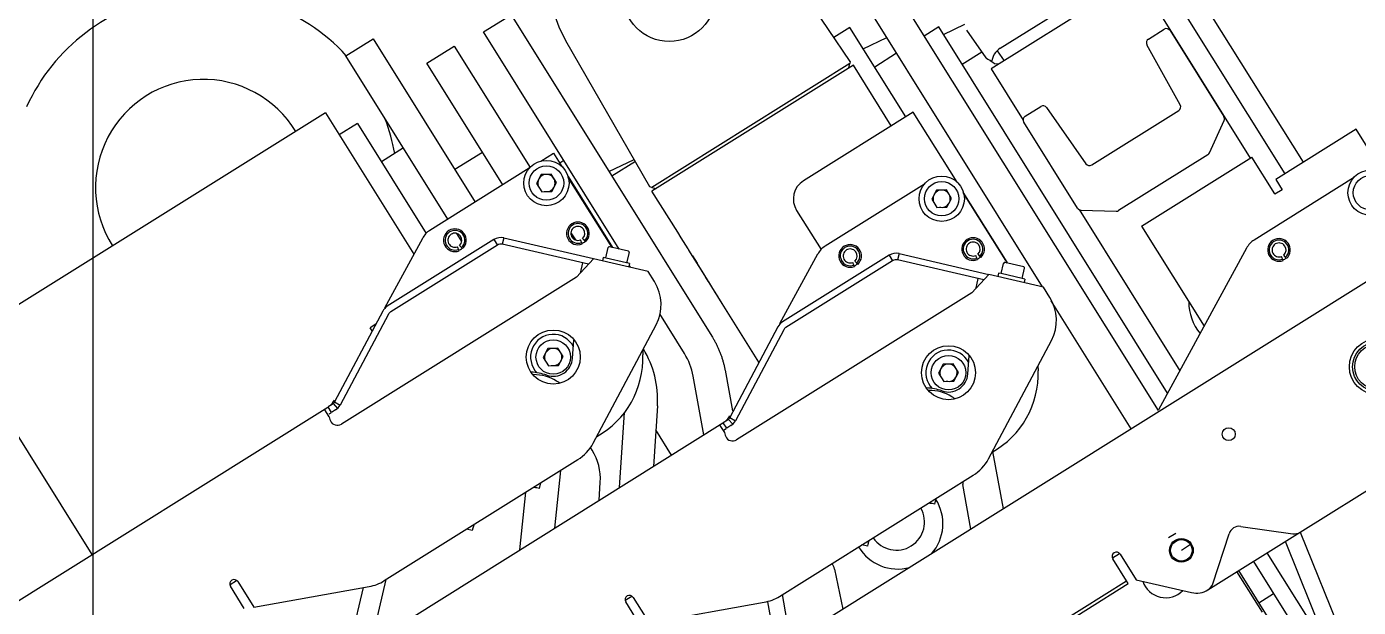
# Model space of a CAD drawing. Extents: x -79364 to 3230, y 28528 to 72157.
# Drawn here: x -67051 to -66434, y 55545 to 55814 of the extents above; entities that cross this region are included whole.
import ezdxf

# ---------------------------------------------------------------- set-up
doc = ezdxf.new("R2010")
doc.units = 0
doc.header["$LTSCALE"] = 500
doc.linetypes.add('CENTER', pattern=[7, 4, -1, 1, -1])
doc.layers.get('0').update_dxf_attribs({"linetype": 'CONTINUOUS'})
doc.layers.add('S0CO1', color=1, linetype='CONTINUOUS')

# ---------------------------------------------------------------- blocks, each defined once
blk = doc.blocks.new('PK65002M m platform_side')
at = {"linetype": 'Continuous'}
for p, q in [((-9674.06, 6659.96), (-9717.65, 6724.58)), ((-9472.56, 6608.04), (-9537.27, 6711.6)), ((-9659.22, 6702.86), (-9531.41, 6498.34)), ((-9540.91, 6698.98), (-9608.76, 6656.58)), ((-9604.53, 6666.09), (-9551.77, 6699.05)), ((-9488.62, 6615.3), (-9540.91, 6698.98)), ((-9584.95, 6555.71), (-9671.94, 6694.92)), ((-9464.12, 6613.31), (-9512.16, 6690.19)), ((-9843.82, 6673.71), (-9831.1, 6681.66)), ((-9831.1, 6681.66), (-9738.06, 6532.76)), ((-9674.12, 6675.75), (-9681.57, 6671.09)), ((-9648.28, 6634.4), (-9674.12, 6675.75)), ((-9632.99, 6675.97), (-9639.76, 6671.73)), ((-9527, 6506.36), (-9632.99, 6675.97)), ((-9630.81, 6672.49), (-9620.87, 6677.28)), ((-9620.19, 6674.55), (-9611.18, 6661.68)), ((-9535.87, 6670.38), (-9528.57, 6674.94)), ((-9525.82, 6674.3), (-9500.95, 6634.51)), ((-9907.61, 6662.57), (-9894.89, 6670.52)), ((-9894.89, 6670.52), (-9847.67, 6594.94)), ((-9780.99, 6573.16), (-9843.82, 6673.71)), ((-9766.79, 6602.01), (-9805.77, 6669.52)), ((-9667.97, 6665.91), (-9657.1, 6671.16)), ((-9860.39, 6586.99), (-9907.61, 6662.57)), ((-9870.13, 6659.2), (-9857.41, 6667.15)), ((-9857.41, 6667.15), (-9822.31, 6610.97)), ((-9652.49, 6663.79), (-9662.67, 6657.42)), ((-9613, 6664.28), (-9622.12, 6658.58)), ((-9605.95, 6664.95), (-9602.73, 6660.35)), ((-9521.16, 6639.94), (-9536.56, 6667.72)), ((-9834.95, 6602.89), (-9870.13, 6659.2)), ((-9674.11, 6659), (-9765.91, 6601.64)), ((-9672.54, 6658.31), (-9765.82, 6600.02)), ((-9674.63, 6657), (-9674.11, 6659)), ((-9674.06, 6659.96), (-9674.11, 6659)), ((-9654.98, 6630.21), (-9672.54, 6658.31)), ((-9608.36, 6660.23), (-9609.43, 6660.59)), ((-9608.76, 6656.58), (-9593.96, 6632.9)), ((-9605.19, 6658.81), (-9607.15, 6658.99)), ((-9593.03, 6634.67), (-9585.73, 6639.22)), ((-9583.03, 6638.68), (-9564.82, 6612.67)), ((-9562.12, 6612.12), (-9521.85, 6637.28)), ((-9917.08, 6636.21), (-10086.69, 6530.22)), ((-9917.08, 6636.21), (-9876.17, 6570.74)), ((-9902.22, 6631.29), (-9910.7, 6625.99)), ((-9902.22, 6631.29), (-9870.41, 6580.39)), ((-9644.77, 6636.59), (-9695.65, 6604.79)), ((-9624.5, 6604.15), (-9644.77, 6636.59)), ((-9568.79, 6592.11), (-9593.66, 6631.91)), ((-9507.55, 6617.72), (-9500.82, 6632.62)), ((-9439.61, 6628.63), (-9476.82, 6605.38)), ((-9426.31, 6607.34), (-9439.61, 6628.63)), ((-9880.99, 6619.96), (-9891.16, 6613.6)), ((-9844.34, 6617.93), (-9857.07, 6609.98)), ((-9817.3, 6613.9), (-9811.43, 6617.57)), ((-9811.43, 6617.57), (-9807.59, 6611.42)), ((-9806.62, 6614.17), (-9808.55, 6612.96)), ((-9785.75, 6609.08), (-9774.11, 6614.69)), ((-9773.51, 6613.65), (-9784.37, 6606.86)), ((-9508.32, 6616.85), (-9549.69, 6590.99)), ((-9539.11, 6583.75), (-9487.98, 6615.7)), ((-9477.38, 6598.74), (-9487.98, 6615.7)), ((-9822.7, 6610.54), (-9868.68, 6581.81)), ((-9817.17, 6607.65), (-9819.34, 6603.57)), ((-9812.55, 6607.81), (-9817.17, 6607.65)), ((-9810.11, 6603.9), (-9812.55, 6607.81)), ((-9804.69, 6606.78), (-9784.13, 6573.88)), ((-9819.34, 6603.57), (-9816.89, 6599.66)), ((-9812.27, 6599.82), (-9810.11, 6603.9)), ((-9784.3, 6573.92), (-9804.57, 6606.36)), ((-9765.91, 6601.64), (-9766.79, 6602.01)), ((-9765.91, 6601.64), (-9763.89, 6601.23)), ((-9639.62, 6603.27), (-9685.59, 6574.54)), ((-9634.09, 6600.38), (-9636.26, 6596.3)), ((-9629.47, 6600.54), (-9634.09, 6600.38)), ((-9627.02, 6596.62), (-9629.47, 6600.54)), ((-9440.95, 6606.06), (-9486.93, 6577.33)), ((-9473.86, 6600.64), (-9477.25, 6598.52)), ((-9476.82, 6605.38), (-9473.86, 6600.64)), ((-9816.89, 6599.66), (-9812.27, 6599.82)), ((-9753.91, 6580.96), (-9765.82, 6600.02)), ((-9636.26, 6596.3), (-9633.81, 6592.39)), ((-9629.19, 6592.55), (-9627.02, 6596.62)), ((-9601.38, 6567.14), (-9621.61, 6599.51)), ((-9601.22, 6566.65), (-9621.49, 6599.08)), ((-9477.25, 6598.52), (-9477.38, 6598.74)), ((-9698.83, 6591.01), (-9687.52, 6572.92)), ((-9633.81, 6592.39), (-9629.19, 6592.55)), ((-9568.03, 6591.4), (-9521.36, 6516.73)), ((-9567.16, 6591.17), (-9550.81, 6590.69)), ((-9539.11, 6583.75), (-9510.13, 6537.38)), ((-9872.16, 6578.11), (-9889.77, 6545.73)), ((-9839.01, 6577.56), (-9888.43, 6546.68)), ((-9853.93, 6576.66), (-9856.25, 6580.37)), ((-9839.01, 6577.56), (-9837.42, 6575.02)), ((-9834.48, 6578.32), (-9835.15, 6575.4)), ((-9834.48, 6578.32), (-9792.88, 6568.72)), ((-9803.38, 6580.69), (-9801.32, 6577.38)), ((-9798.18, 6575.55), (-9798.93, 6577.4)), ((-9796.64, 6576.51), (-9797.97, 6578)), ((-9752.27, 6578.32), (-9753.91, 6580.96)), ((-9749.11, 6573.27), (-9752.27, 6578.32)), ((-9837.42, 6575.02), (-9886.84, 6544.14)), ((-9855.16, 6572.37), (-9855.91, 6574.23)), ((-9853.61, 6573.34), (-9854.95, 6574.82)), ((-9795.18, 6566.17), (-9835.15, 6575.4)), ((-9787.15, 6569.04), (-9786.05, 6573.81)), ((-9776.68, 6572.16), (-9785.45, 6574.19)), ((-9777.41, 6566.79), (-9776.31, 6571.56)), ((-9747.03, 6569.94), (-9744.96, 6566.63)), ((-9689.08, 6570.84), (-9706.69, 6538.46)), ((-9655.93, 6570.29), (-9705.35, 6539.41)), ((-9655.93, 6570.29), (-9654.34, 6567.75)), ((-9651.4, 6571.05), (-9652.07, 6568.13)), ((-9651.4, 6571.05), (-9609.79, 6561.44)), ((-9615.36, 6568.92), (-9615.85, 6570.13)), ((-9614.89, 6570.73), (-9614.02, 6569.76)), ((-9613.55, 6569.24), (-9614.02, 6569.76)), ((-9490.41, 6573.63), (-9531.14, 6498.75)), ((-9473.41, 6567.89), (-9474.16, 6569.74)), ((-9471.86, 6568.85), (-9473.2, 6570.34)), ((-9419.15, 6567.8), (-11373.19, 5346.78)), ((-9792.9, 6568.62), (-9800.8, 6560.14)), ((-9797.93, 6566.8), (-9799.03, 6562.04)), ((-9767.55, 6562.77), (-9792.9, 6568.62)), ((-9788.37, 6569.32), (-9788.73, 6567.76)), ((-9776.19, 6566.51), (-9788.37, 6569.32)), ((-9776.95, 6566.68), (-9777.3, 6567.25)), ((-9776.19, 6566.51), (-9776.55, 6564.95)), ((-9775.75, 6564.76), (-9776.37, 6565.75)), ((-9733.26, 6547.91), (-9744.96, 6566.63)), ((-9654.34, 6567.75), (-9703.76, 6536.86)), ((-9672.34, 6565.74), (-9672.83, 6566.95)), ((-9672.34, 6565.74), (-9672.08, 6565.1)), ((-9671.87, 6567.55), (-9670.99, 6566.58)), ((-9670.53, 6566.07), (-9670.99, 6566.58)), ((-9612.1, 6558.9), (-9652.07, 6568.13)), ((-9615.36, 6568.92), (-9615.1, 6568.27)), ((-9604.07, 6561.77), (-9602.97, 6566.54)), ((-9593.6, 6564.89), (-9602.37, 6566.91)), ((-9601.44, 6567), (-9601.38, 6567.14)), ((-9594.33, 6559.52), (-9593.23, 6564.29)), ((-9800.8, 6560.14), (-9909.7, 6492.1)), ((-9764.61, 6558.06), (-9767.55, 6562.77)), ((-9739.76, 6558.3), (-9740.97, 6560.25)), ((-9609.82, 6561.35), (-9617.72, 6552.87)), ((-9614.85, 6559.53), (-9615.53, 6556.61)), ((-9584.47, 6555.5), (-9609.82, 6561.35)), ((-9605.29, 6562.05), (-9605.65, 6560.49)), ((-9604.07, 6561.77), (-9605.29, 6562.05)), ((-9594.33, 6559.52), (-9604.07, 6561.77)), ((-9593.11, 6559.23), (-9594.33, 6559.52)), ((-9593.11, 6559.23), (-9593.47, 6557.68)), ((-9617.72, 6552.87), (-9726.62, 6484.82)), ((-9615.53, 6556.61), (-9615.95, 6554.77)), ((-9581.53, 6550.79), (-9584.47, 6555.5)), ((-9716.31, 6520.78), (-9733.26, 6547.91)), ((-9543.83, 6489.89), (-9580.89, 6549.2)), ((-9890.55, 6544.41), (-9912.91, 6502.36)), ((-9887.9, 6543), (-9910.26, 6500.95)), ((-9750.79, 6524.81), (-9762.25, 6543.17)), ((-9893.79, 6538.35), (-9896.37, 6536.74)), ((-9895.46, 6535.28), (-9896.37, 6536.74)), ((-9793.05, 6483.25), (-9763.91, 6538.07)), ((-9707.47, 6537.14), (-9729.83, 6495.09)), ((-9704.82, 6535.73), (-9727.18, 6493.68)), ((-10025.16, 6431.74), (-10086.69, 6530.22)), ((-9814, 6527.09), (-9816.17, 6523.01)), ((-9809.38, 6527.25), (-9814, 6527.09)), ((-9806.93, 6523.34), (-9809.38, 6527.25)), ((-9802.59, 6522.61), (-9802.01, 6530.93)), ((-9770.12, 6526.39), (-9770.04, 6524.11)), ((-9609.96, 6475.98), (-9580.83, 6530.8)), ((-9816.17, 6523.01), (-9813.72, 6519.1)), ((-9809.1, 6519.26), (-9806.93, 6523.34)), ((-9619.51, 6515.34), (-9618.93, 6523.66)), ((-9813.72, 6519.1), (-9809.1, 6519.26)), ((-9741.75, 6487.16), (-9746.72, 6514.31)), ((-9731.96, 6517.01), (-9728.54, 6498.3)), ((-9630.92, 6519.82), (-9633.08, 6515.74)), ((-9633.08, 6515.74), (-9630.64, 6511.83)), ((-9626.3, 6519.98), (-9630.92, 6519.82)), ((-9623.85, 6516.06), (-9626.3, 6519.98)), ((-9626.02, 6511.99), (-9623.85, 6516.06)), ((-9587.03, 6519.12), (-9586.95, 6516.84)), ((-9630.64, 6511.83), (-9626.02, 6511.99)), ((-9913.5, 6501.59), (-9911.44, 6499.4)), ((-9912.91, 6502.36), (-9910.26, 6500.95)), ((-11758.69, 5348.51), (-9916.04, 6499.93)), ((-9915.37, 6495.44), (-9917.57, 6498.97)), ((-9913.97, 6501.22), (-9915.88, 6500.03)), ((-9914.29, 6497.48), (-9915.88, 6500.03)), ((-9915.4, 6496.79), (-9914.45, 6497.38)), ((-9912.38, 6498.68), (-9914.29, 6497.48)), ((-9780.81, 6462.76), (-9778.56, 6497.47)), ((-9763.33, 6500.62), (-9765.14, 6472.55)), ((-11575.61, 5341.24), (-9732.96, 6492.65)), ((-9915.03, 6494.26), (-9914.76, 6493.65)), ((-9756.77, 6477.78), (-9764.05, 6489.43)), ((-9734.49, 6491.7), (-9734.1, 6491.07)), ((-9734.1, 6491.07), (-9732.29, 6488.17)), ((-9730.88, 6493.95), (-9732.8, 6492.76)), ((-9731.21, 6490.21), (-9732.8, 6492.76)), ((-9732.32, 6489.52), (-9731.79, 6489.85)), ((-9731.79, 6489.85), (-9731.37, 6490.11)), ((-9729.3, 6491.41), (-9731.21, 6490.21)), ((-9730.42, 6494.31), (-9728.36, 6492.13)), ((-9729.83, 6495.09), (-9727.18, 6493.68)), ((-9731.95, 6486.98), (-9731.68, 6486.38)), ((-9793.54, 6480.01), (-9794.33, 6481.27)), ((-9603.03, 6452.9), (-9607.91, 6479.39)), ((-9889.82, 6419.62), (-9800.11, 6475.68)), ((-9465.63, 6442.07), (-9412.34, 6475.36)), ((-9817.94, 6462.29), (-9817.34, 6464.91)), ((-9808.13, 6470.66), (-9810.94, 6443.93)), ((-9790.32, 6456.81), (-9789.79, 6465.17)), ((-9706.74, 6412.35), (-9617.03, 6468.4)), ((-9827.08, 6433.84), (-9824.27, 6460.58)), ((-9817.94, 6462.29), (-9819.13, 6462.56)), ((-9618.14, 6443.46), (-9621.77, 6464.13)), ((-9634.86, 6455.01), (-9636.05, 6455.29)), ((-9634.86, 6455.01), (-9634.26, 6457.64)), ((-9849.12, 6442.81), (-9851.74, 6443.41)), ((-9848.84, 6444), (-9849.12, 6442.81)), ((-9523.15, 6441.5), (-9526.54, 6439.38)), ((-9508.33, 6415.38), (-9465.63, 6442.07)), ((-9506.08, 6418.17), (-9498.55, 6441.34)), ((-9493.09, 6444.75), (-9468.97, 6441.36)), ((-9465.53, 6442.11), (-9376.24, 6221.13)), ((-9666.03, 6435.54), (-9668.66, 6436.14)), ((-9665.81, 6436.51), (-9666.03, 6435.54)), ((-9665.76, 6436.73), (-9665.81, 6436.51)), ((-9516.37, 6436.3), (-9520.61, 6433.65)), ((-9383.66, 6218.13), (-9472.42, 6437.82)), ((-9552.52, 6430.21), (-9549.32, 6432.22)), ((-9545.99, 6419.55), (-9552.4, 6429.8)), ((-9549, 6431.92), (-9541.58, 6420.05)), ((-9487.24, 6428.56), (-9470.81, 6402.27)), ((-9459.95, 6399.06), (-9480.87, 6432.54)), ((-9681.26, 6424.98), (-9677.41, 6406.42)), ((-9483.1, 6404.97), (-9494.87, 6423.8)), ((-9477.59, 6398.03), (-9494.03, 6424.32)), ((-11331.72, 5303.7), (-9545.99, 6419.55)), ((-11330.93, 5302.43), (-9545.19, 6418.28)), ((-9961.26, 6417.83), (-9958.29, 6419.69)), ((-9954.66, 6406.8), (-9961.07, 6417.05)), ((-9957.67, 6419.17), (-9950.26, 6407.3)), ((-9950.26, 6407.3), (-9896.88, 6416.89)), ((-9899.66, 6416.4), (-9907.36, 6383.68)), ((-9889.05, 6420.1), (-9895.89, 6390.84)), ((-9545.19, 6418.28), (-9545.99, 6419.55)), ((-9541.58, 6420.05), (-9515.88, 6414.12)), ((-9778.18, 6410.56), (-9775.21, 6412.42)), ((-9771.58, 6399.53), (-9777.98, 6409.78)), ((-9774.59, 6411.9), (-9767.17, 6400.03)), ((-9767.17, 6400.03), (-9713.8, 6409.62)), ((-9712.38, 6409.88), (-9708.23, 6387.16)), ((-9701.51, 6391.36), (-9705.41, 6413.18)), ((-9484.71, 6409.4), (-9477.92, 6413.64))]:
    blk.add_line(p, q, dxfattribs=at)
at = {"linetype": 'CENTER'}
blk.add_lwpolyline([(-10024.79, 7536.37), (-10024.79, 4362.95)], dxfattribs=at)
at = {"linetype": 'Continuous'}
for points in [[(-9604.53, 6666.09), (-9605.25, 6665.57), (-9605.96, 6664.94), (-9606.64, 6664.19), (-9607.26, 6663.33), (-9607.77, 6662.37), (-9608.15, 6661.33), (-9608.36, 6660.23)], [(-9609.87, 6660.79), (-9610.14, 6660.86), (-9610.72, 6661.2), (-9611.18, 6661.68)], [(-9609.43, 6660.59), (-9610.24, 6660.96), (-9610.82, 6661.32), (-9611.18, 6661.68)], [(-9607.15, 6658.99), (-9608, 6659.48), (-9608.67, 6659.93), (-9609.15, 6660.33), (-9609.37, 6660.57)], [(-9748.71, 6572.63), (-9748.79, 6572.76), (-9748.87, 6572.88), (-9748.95, 6573.01), (-9749.03, 6573.14), (-9749.11, 6573.27)], [(-9740.97, 6560.25), (-9741.07, 6560.41), (-9748.71, 6572.63)], [(-9739.55, 6557.98), (-9739.66, 6558.14), (-9739.76, 6558.3)], [(-9736.65, 6553.32), (-9736.75, 6553.49), (-9736.86, 6553.66), (-9736.96, 6553.83), (-9737.07, 6554), (-9737.17, 6554.16), (-9737.28, 6554.33), (-9737.38, 6554.5), (-9737.49, 6554.67), (-9737.59, 6554.83), (-9739.55, 6557.98)], [(-9734.85, 6550.45), (-9734.96, 6550.62), (-9735.07, 6550.79), (-9735.17, 6550.96), (-9735.28, 6551.13), (-9735.38, 6551.3), (-9735.49, 6551.47), (-9736.65, 6553.32)], [(-9738.06, 6532.76), (-9737.86, 6532.43), (-9737.65, 6532.09), (-9737.45, 6531.75), (-9737.25, 6531.41), (-9737.05, 6531.07), (-9736.86, 6530.72), (-9736.67, 6530.37), (-9736.49, 6530.03), (-9736.3, 6529.68), (-9736.12, 6529.33), (-9735.94, 6528.97), (-9735.77, 6528.62), (-9735.6, 6528.26), (-9735.43, 6527.9), (-9735.26, 6527.55), (-9735.1, 6527.19), (-9734.94, 6526.82), (-9734.79, 6526.46), (-9734.63, 6526.1), (-9734.48, 6525.73), (-9734.34, 6525.36), (-9734.2, 6524.99), (-9734.06, 6524.62), (-9733.92, 6524.25), (-9733.79, 6523.88), (-9733.66, 6523.51), (-9733.53, 6523.13), (-9733.41, 6522.76), (-9733.29, 6522.38), (-9733.17, 6522), (-9733.06, 6521.62), (-9732.95, 6521.24), (-9732.84, 6520.86), (-9732.74, 6520.48), (-9732.64, 6520.1), (-9732.54, 6519.71), (-9732.45, 6519.33), (-9732.36, 6518.94), (-9732.27, 6518.56), (-9732.19, 6518.17), (-9732.11, 6517.78), (-9732.03, 6517.4), (-9731.96, 6517.01)], [(-9915.36, 6495.42), (-9915.23, 6494.86), (-9915.03, 6494.26)], [(-9732.28, 6488.15), (-9732.15, 6487.59), (-9731.95, 6486.98)]]:
    blk.add_lwpolyline(points, dxfattribs=at)
for centre, radius in [((-9757.81, 6690.81), 21.55), ((-9814.72, 6603.73), 10.5), ((-9814.72, 6603.73), 8), ((-9631.64, 6596.46), 10.5), ((-9432.97, 6599.25), 10.5), ((-9432.97, 6599.25), 8), ((-9631.64, 6596.46), 8), ((-9811.55, 6523.17), 12.5), ((-9811.55, 6523.17), 8), ((-9628.47, 6515.9), 12.5), ((-9429.8, 6518.69), 13), ((-9429.8, 6518.69), 11.5), ((-9429.8, 6518.69), 10.5), ((-9628.47, 6515.9), 8), ((-9498.68, 6487.45), 3), ((-9520.61, 6433.65), 5.5), ((-9520.61, 6433.65), 5)]:
    blk.add_circle(centre, radius, dxfattribs=at)
for centre, radius, start, end in [((-9762.47, 6694.52), 50, 144.41469, 209.99999), ((-9973.6, 6601.7), 90, 42.66085, 155.47281), ((-9527.51, 6673.24), 2, 32, 122), ((-9534.81, 6668.69), 2, 122, 209), ((-9973.6, 6601.7), 50, 31.2136, 212.78638), ((-9584.67, 6637.53), 2, 35, 122), ((-9522.91, 6638.97), 2, 302, 29), ((-9973.6, 6601.7), 90, 10.08126, 20.55918), ((-9591.97, 6632.97), 2, 122, 212), ((-9502.65, 6633.45), 2, 335.69007, 32), ((-9563.18, 6613.81), 2, 215, 302), ((-9509.38, 6618.54), 2, 302, 335.69007), ((-9814.72, 6603.73), 4, 255, 195), ((-9690.35, 6596.31), 10, 122.00008, 211.99992), ((-9631.64, 6596.46), 4, 255, 195), ((-9567.1, 6593.17), 2, 212, 268.30993), ((-9550.75, 6592.69), 2, 268.30993, 302), ((-9863.38, 6573.33), 10, 122, 151.45432), ((-9857.12, 6577.24), 5.25, 312, 292), ((-9857.12, 6577.24), 4.56, 312, 292), ((-9800.15, 6580.41), 5.25, 312, 292), ((-9800.15, 6580.41), 4.56, 312, 292), ((-9800.15, 6580.41), 3.25, 312, 292), ((-9857.12, 6577.24), 3.25, 312, 292), ((-9835.83, 6572.47), 6, 77, 122), ((-9800.15, 6580.41), 5, 292.34223, 311.65777), ((-9617.07, 6573.14), 5.25, 312, 292), ((-9617.07, 6573.14), 4.56, 312, 292), ((-9617.07, 6573.14), 3.25, 312, 292), ((-9481.63, 6568.85), 10, 122, 151.45432), ((-9475.38, 6572.75), 5.25, 312, 292), ((-9475.38, 6572.75), 4.56, 312, 292), ((-9475.38, 6572.75), 3.25, 312, 292), ((-9857.12, 6577.24), 5, 292.34223, 311.65777), ((-9835.83, 6572.47), 3, 77, 122), ((-9785.57, 6573.7), 0.5, 77, 167), ((-9776.8, 6571.67), 0.5, 347, 77), ((-9680.29, 6566.06), 10, 122, 151.45432), ((-9674.04, 6569.97), 5.25, 312, 292), ((-9674.04, 6569.97), 4.56, 312, 292), ((-9674.04, 6569.97), 3.25, 312, 292), ((-9652.75, 6565.2), 6, 77.00004, 121.99997), ((-9674.04, 6569.97), 5, 292.34231, 311.65782), ((-9652.75, 6565.2), 3, 77.00007, 122.00006), ((-9617.07, 6573.14), 5, 292.34231, 311.65782), ((-9602.48, 6566.43), 0.5, 91.9888, 167), ((-9602.48, 6566.43), 0.5, 77, 167), ((-9593.71, 6564.4), 0.5, 347, 77), ((-9475.38, 6572.75), 5, 292.34223, 311.65777), ((-9781.57, 6547.46), 20, 332.01, 32), ((-9885.25, 6541.59), 6, 122, 152), ((-9598.49, 6540.19), 20, 332.01, 32), ((-9494.18, 6548.7), 23, 180.11508, 219.49601), ((-9885.25, 6541.59), 3, 122, 152), ((-9702.17, 6534.32), 6, 122, 152), ((-9811.55, 6523.17), 10.5, 27.02232, 224.4138), ((-9702.17, 6534.32), 3, 122, 152), ((-9811.55, 6523.17), 4, 255, 195), ((-9808.23, 6503.52), 45, 356.3, 31.3854), ((-9628.47, 6515.9), 10.5, 27.01938, 224.41377), ((-9811.57, 6523.24), 9, 250.56132, 356), ((-9811.51, 6522.66), 41.5, 299.08761, 2), ((-9776.23, 6508.92), 30, 10.356, 32), ((-9822.88, 6491.18), 25, 70.56132, 87.31695), ((-9820.53, 6495.01), 20, 58.3878, 90.33483), ((-9628.47, 6515.9), 4, 255, 195), ((-9628.49, 6515.97), 9, 250.56133, 356), ((-9628.43, 6515.39), 41.5, 299.08769, 2), ((-9822.88, 6491.18), 24.5, 54.69177, 58.3878), ((-9639.8, 6483.91), 25, 70.56133, 87.31687), ((-9637.44, 6487.74), 20, 58.3878, 90.33476), ((-9921.68, 6508.01), 10, 311.81811, 331.45432), ((-9915.56, 6503.77), 3, 302, 332), ((-9639.8, 6483.91), 24.5, 54.69175, 58.3878), ((-9915.56, 6503.77), 6, 302, 332), ((-9738.6, 6500.74), 10, 311.81811, 331.45432), ((-9911.56, 6495.06), 3.5, 203.78662, 302), ((-9732.47, 6496.49), 3, 302, 331.99997), ((-9732.47, 6496.49), 6, 302, 332.00002), ((-9810.71, 6492.64), 20, 302, 332.01), ((-9728.47, 6487.79), 3.5, 203.78662, 302), ((-9814.74, 6466.76), 25, 356.35594, 31.99962), ((-9627.62, 6485.37), 20, 302, 332.01), ((-9616.84, 6464.99), 5, 175.28938, 189.96372), ((-9820.48, 6456.71), 6, 77, 94.2281), ((-9652.59, 6446.74), 13, 214.1006, 29.89939), ((-9637.4, 6449.44), 6, 77, 94.22764), ((-9652.06, 6446), 21, 318.53256, 32.45701), ((-9842.99, 6442.65), 6, 149.7719, 167), ((-9493.79, 6439.8), 5, 81.99726, 161.99726), ((-9468.28, 6446.31), 5, 261.99726, 301.9999), ((-9652.06, 6446), 21, 210.81462, 285.46859), ((-9659.91, 6435.38), 6, 149.77237, 167), ((-9527.91, 6422.91), 11.19, 78.05106, 80.03955), ((-9550.7, 6430.86), 2, 32, 212), ((-9527.91, 6422.91), 11.19, 31.40321, 33.52103), ((-9686.16, 6423.96), 5, 11.72121, 44.18518), ((-9959.37, 6418.11), 2, 32, 212), ((-9900.42, 6436.58), 20, 280.19, 302), ((-9527.91, 6422.91), 11.19, 198.58438, 315.41598), ((-9513.63, 6423.86), 10, 257, 302), ((-9510.83, 6419.72), 5, 302.0001, 341.99726), ((-9776.29, 6410.84), 2, 32, 212), ((-9717.34, 6429.31), 20, 280.19, 302)]:
    blk.add_arc(centre, radius, start, end, dxfattribs=at)
for major_axis, start_param, end_param in [((-1.06, 1.7), -4.712389, -4.579421), ((1.7, 1.06), -2.816893, -2.73859), ((1.7, 1.06), -2.671707, -2.612861)]:
    blk.add_ellipse((-9567.1, 6593.17), major_axis=major_axis, ratio=1, start_param=start_param, end_param=end_param, dxfattribs=at)

msp = doc.modelspace()

# ---------------------------------------------------------------- block references
at = {"layer": 'S0CO1', "color": 0, "linetype": 'CENTER'}
msp.add_blockref('PK65002M m platform_side', (-56995.028, 49138.088), dxfattribs=at)

doc.saveas('drawing.dxf')
